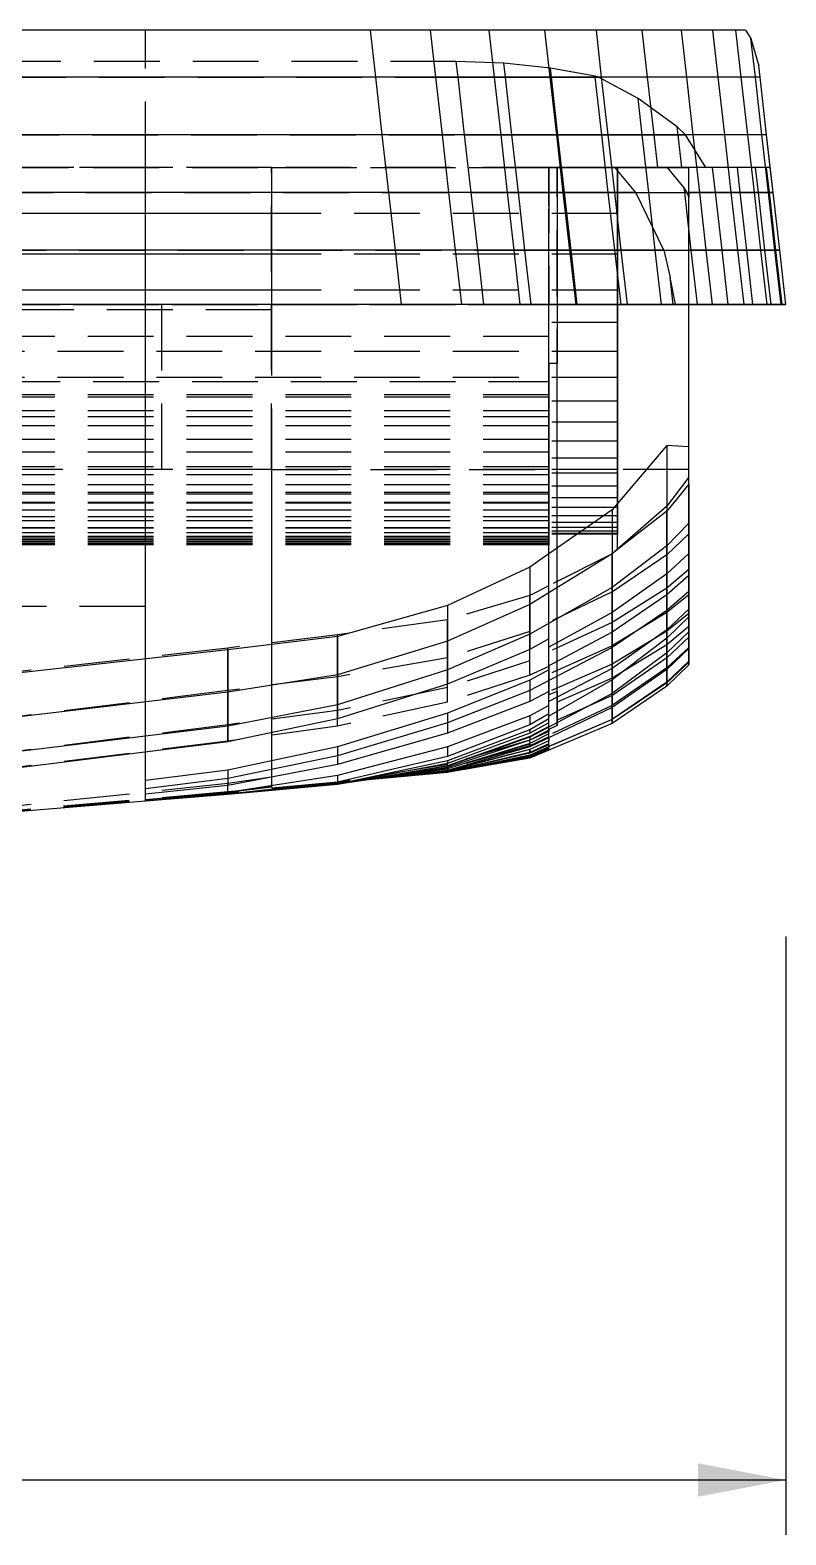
# Model space of a CAD drawing. Header units: millimetres. Extents: x 5 to 601, y 5 to 415.
# Drawn here: x 118.6 to 146.1, y 84.6 to 139.4 of the extents above; entities that cross this region are included whole.
import ezdxf

# ---------------------------------------------------------------- set-up
doc = ezdxf.new("R2010")
doc.units = ezdxf.units.MM
doc.linetypes.add('HIDDEN', pattern=[3.6, 2.4, -1.2])
for name, color, linetype in [('DIM', 3, 'CONTINUOUS'), ('HIDDEN', 8, 'HIDDEN'), ('VISIBLE', 7, 'CONTINUOUS')]:
    doc.layers.add(name, color=color, linetype=linetype)

msp = doc.modelspace()

# ---------------------------------------------------------------- linework, layer by layer
at = {"layer": 'DIM'}
for p, q in [((146.085, 106.395), (146.085, 84.595)), ((65.915, 86.595), (146.085, 86.595))]:
    msp.add_line(p, q, dxfattribs=at)
msp.add_solid([(146.085, 86.595), (142.885, 87.203), (142.885, 85.987)], dxfattribs=at)
at = {"layer": 'HIDDEN'}
for p, q in [((122.753, 139.405), (88.753, 139.405)), ((122.753, 139.405), (117.753, 139.405)), ((122.753, 134.405), (122.753, 139.405)), ((144.614443, 139.405), (122.753, 139.405)), ((134.080027, 138.263711), (77.919973, 138.263711)), ((135.807724, 138.202522), (134.080027, 138.263711)), ((134.145, 137.689), (134.080027, 138.263711)), ((137.506714, 138.020463), (135.807724, 138.202522)), ((135.865779, 137.689), (135.807724, 138.202522)), ((77.855, 137.689), (134.145, 137.689)), ((134.383, 135.589), (134.145, 137.689)), ((134.145, 137.689), (135.865779, 137.689)), ((136.103779, 135.589), (135.865779, 137.689)), ((135.865779, 137.689), (137.544187, 137.689)), ((139.135163, 137.722015), (137.506714, 138.020463)), ((137.544187, 137.689), (137.506714, 138.020463)), ((137.782187, 135.589), (137.544187, 137.689)), ((137.544187, 137.689), (139.138895, 137.689)), ((139.258138, 137.689), (139.135163, 137.722015)), ((139.138895, 137.689), (139.135163, 137.722015)), ((139.376895, 135.589), (139.138895, 137.689)), ((139.138895, 137.689), (139.258138, 137.689)), ((140.69792, 136.918864), (139.258138, 137.689)), ((142.12851, 135.877215), (140.69792, 136.918864)), ((140.848638, 135.589), (140.69792, 136.918864)), ((77.617, 135.589), (134.383, 135.589)), ((134.621, 133.489), (134.383, 135.589)), ((134.383, 135.589), (136.103779, 135.589)), ((136.341779, 133.489), (136.103779, 135.589)), ((136.103779, 135.589), (137.782187, 135.589)), ((138.020187, 133.489), (137.782187, 135.589)), ((137.782187, 135.589), (139.376895, 135.589)), ((139.614895, 133.489), (139.376895, 135.589)), ((139.376895, 135.589), (140.848638, 135.589)), ((141.086638, 133.489), (140.848638, 135.589)), ((140.848638, 135.589), (142.161175, 135.589)), ((142.426089, 135.589), (142.12851, 135.877215)), ((142.161175, 135.589), (142.12851, 135.877215)), ((142.295361, 134.405), (142.161175, 135.589)), ((142.161175, 135.589), (142.426089, 135.589)), ((143.170867, 134.405), (142.426089, 135.589)), ((145.517187, 134.405), (145.383, 135.589)), ((137.453, 134.405), (74.053, 134.405)), ((137.453, 134.405), (74.053, 134.405)), ((74.053, 134.405), (137.453, 134.405)), ((88.753, 134.405), (122.753, 134.405)), ((137.453, 134.405), (108.65452, 134.405)), ((137.453, 134.405), (110.720174, 134.405)), ((137.453, 134.405), (117.753, 134.405)), ((122.753, 134.405), (117.753, 134.405)), ((127.353, 134.405), (117.753, 134.405)), ((137.453, 134.405), (117.753, 134.405)), ((137.453, 134.405), (117.753, 134.405)), ((137.453, 134.405), (122.753, 134.405)), ((122.753, 118.405), (122.753, 134.405)), ((137.453, 134.405), (122.753, 134.405)), ((122.753, 113.112999), (122.753, 134.405)), ((137.453, 134.405), (122.753, 134.405)), ((137.453, 134.405), (122.753, 134.405)), ((137.453, 134.405), (122.753, 134.405)), ((122.753, 129.405), (122.753, 134.405)), ((122.753, 118.405), (122.753, 134.405)), ((127.353, 134.405), (137.453, 134.405)), ((127.353, 123.405), (127.353, 134.405)), ((127.353, 134.405), (127.353, 132.725065)), ((137.541, 134.405), (137.453, 134.405)), ((139.953, 134.405), (137.453, 134.405)), ((137.541, 134.405), (137.453, 134.405)), ((137.453, 134.405), (137.453, 129.405)), ((137.453, 116.098571), (137.453, 134.405)), ((137.453, 115.318557), (137.453, 134.405)), ((137.453, 129.405), (137.453, 134.405)), ((137.453, 134.405), (137.753, 134.405)), ((139.953, 134.405), (137.453, 134.405)), ((137.541, 134.405), (137.453, 134.405)), ((139.953, 134.405), (137.453, 134.405)), ((139.953, 134.405), (137.453, 134.405)), ((139.953, 134.405), (137.453, 134.405)), ((139.953, 134.405), (137.453, 134.405)), ((137.453, 134.405), (139.953, 134.405)), ((139.953, 134.405), (137.541, 134.405)), ((139.953, 134.405), (137.541, 134.405)), ((139.953, 134.405), (137.541, 134.405)), ((137.753, 134.405), (137.753, 132.725065)), ((137.753, 115.318673), (137.753, 134.405)), ((139.953, 134.405), (137.753, 134.405)), ((139.953, 134.405), (141.416682, 134.405)), ((139.953, 132.725065), (139.953, 134.405)), ((139.953, 134.405), (139.953, 132.725065)), ((141.416682, 134.405), (142.553, 134.405)), ((142.295361, 134.405), (141.769749, 134.405)), ((142.379621, 133.661529), (141.769749, 134.405)), ((142.553, 134.405), (141.769749, 134.405)), ((142.553, 134.405), (142.295361, 134.405)), ((142.553, 133.489), (142.553, 134.405)), ((142.553, 133.32162), (142.553, 134.405)), ((142.553, 133.489), (142.553, 134.405)), ((143.170867, 134.405), (142.553, 134.405)), ((145.517187, 134.405), (142.553, 134.405)), ((143.416374, 134.405), (143.170867, 134.405)), ((143.520187, 133.489), (143.416374, 134.405)), ((144.318258, 134.405), (143.416374, 134.405)), ((144.422072, 133.489), (144.318258, 134.405)), ((144.978808, 134.405), (144.318258, 134.405)), ((145.082622, 133.489), (144.978808, 134.405)), ((145.381758, 134.405), (144.978808, 134.405)), ((145.485572, 133.489), (145.381758, 134.405)), ((145.517187, 134.405), (145.381758, 134.405)), ((145.621, 133.489), (145.517187, 134.405)), ((77.379, 133.489), (134.621, 133.489)), ((134.859, 131.389), (134.621, 133.489)), ((134.621, 133.489), (136.341779, 133.489)), ((136.579779, 131.389), (136.341779, 133.489)), ((136.341779, 133.489), (138.020187, 133.489)), ((138.258187, 131.389), (138.020187, 133.489)), ((138.020187, 133.489), (139.614895, 133.489)), ((139.852895, 131.389), (139.614895, 133.489)), ((139.614895, 133.489), (141.086638, 133.489)), ((141.324638, 131.389), (141.086638, 133.489)), ((141.086638, 133.489), (142.399175, 133.489)), ((142.399175, 133.489), (142.379621, 133.661529)), ((142.488148, 133.489), (142.379621, 133.661529)), ((142.637175, 131.389), (142.399175, 133.489)), ((142.399175, 133.489), (142.488148, 133.489)), ((142.553, 133.32162), (142.488148, 133.489)), ((142.553, 131.389), (142.553, 133.489)), ((142.553, 133.489), (142.553, 133.32162)), ((142.553, 133.489), (143.520187, 133.489)), ((143.758187, 131.389), (143.520187, 133.489)), ((143.520187, 133.489), (144.422072, 133.489)), ((144.660072, 131.389), (144.422072, 133.489)), ((144.422072, 133.489), (145.082622, 133.489)), ((145.320622, 131.389), (145.082622, 133.489)), ((145.082622, 133.489), (145.485572, 133.489)), ((145.723572, 131.389), (145.485572, 133.489)), ((145.485572, 133.489), (145.621, 133.489)), ((139.953, 132.725065), (71.553, 132.725065)), ((127.353, 132.725065), (84.153, 132.725065)), ((127.353, 132.725065), (127.353, 131.245709)), ((137.753, 132.725065), (137.753, 131.245709)), ((139.953, 132.725065), (137.753, 132.725065)), ((139.953, 131.245709), (139.953, 132.725065)), ((139.953, 132.725065), (139.953, 131.245709)), ((139.953, 131.245709), (71.553, 131.245709)), ((77.141, 131.389), (134.859, 131.389)), ((127.353, 131.245709), (84.153, 131.245709)), ((127.353, 131.245709), (127.353, 129.931112)), ((135.085, 129.405), (134.859, 131.389)), ((134.859, 131.389), (136.579779, 131.389)), ((136.805779, 129.405), (136.579779, 131.389)), ((136.579779, 131.389), (138.258187, 131.389)), ((137.753, 131.245709), (137.753, 129.931112)), ((139.953, 131.245709), (137.753, 131.245709)), ((138.484187, 129.405), (138.258187, 131.389)), ((138.258187, 131.389), (139.852895, 131.389)), ((140.078895, 129.405), (139.852895, 131.389)), ((139.852895, 131.389), (141.324638, 131.389)), ((139.953, 129.931112), (139.953, 131.245709)), ((139.953, 131.245709), (139.953, 129.931112)), ((141.550638, 129.405), (141.324638, 131.389)), ((141.324638, 131.389), (142.637175, 131.389)), ((142.553, 129.405), (142.553, 131.389)), ((142.863175, 129.405), (142.637175, 131.389)), ((142.637175, 131.389), (143.758187, 131.389)), ((143.984187, 129.405), (143.758187, 131.389)), ((143.758187, 131.389), (144.660072, 131.389)), ((144.886072, 129.405), (144.660072, 131.389)), ((144.660072, 131.389), (145.320622, 131.389)), ((145.546622, 129.405), (145.320622, 131.389)), ((145.320622, 131.389), (145.723572, 131.389)), ((145.949572, 129.405), (145.723572, 131.389)), ((145.723572, 131.389), (145.859, 131.389)), ((139.953, 129.931112), (71.553, 129.931112)), ((127.353, 129.931112), (84.153, 129.931112)), ((127.353, 129.931112), (127.353, 129.219819)), ((137.753, 129.931112), (137.753, 128.755154)), ((139.953, 129.931112), (137.753, 129.931112)), ((139.953, 128.755154), (139.953, 129.931112)), ((139.953, 129.931112), (139.953, 128.755154)), ((137.453, 129.405), (74.053, 129.405)), ((137.453, 129.405), (74.053, 129.405)), ((137.453, 129.405), (74.053, 129.405)), ((137.453, 129.405), (74.053, 129.405)), ((137.453, 129.405), (74.053, 129.405)), ((137.453, 129.405), (74.053, 129.405)), ((74.053, 129.405), (137.453, 129.405)), ((76.915, 129.405), (135.085, 129.405)), ((137.453, 129.405), (108.65452, 129.405)), ((137.453, 129.405), (110.720174, 129.405)), ((137.453, 129.405), (117.753, 129.405)), ((137.453, 129.405), (117.753, 129.405)), ((122.753, 129.405), (117.753, 129.405)), ((123.353, 129.405), (117.753, 129.405)), ((123.353, 129.405), (117.753, 129.405)), ((122.753, 111.572868), (122.753, 129.405)), ((137.453, 129.405), (122.753, 129.405)), ((122.753, 111.326357), (122.753, 129.405)), ((137.453, 129.405), (122.753, 129.405)), ((137.453, 129.405), (122.753, 129.405)), ((122.753, 118.405), (122.753, 129.405)), ((123.353, 123.405), (123.353, 129.405)), ((123.353, 123.405), (123.353, 129.405)), ((135.085, 129.405), (136.805779, 129.405)), ((136.805779, 129.405), (138.484187, 129.405)), ((139.953, 129.405), (137.453, 129.405)), ((137.453, 123.405), (137.453, 129.405)), ((139.953, 129.405), (137.453, 129.405)), ((137.453, 117.235879), (137.453, 129.405)), ((137.453, 113.63568), (137.453, 129.405)), ((137.453, 128.755154), (137.453, 129.405)), ((137.453, 113.907036), (137.453, 129.405)), ((137.453, 113.907036), (137.453, 129.405)), ((137.453, 114.49638), (137.453, 129.405)), ((137.453, 114.313973), (137.453, 129.405)), ((137.453, 114.17843), (137.453, 129.405)), ((137.453, 114.17843), (137.453, 129.405)), ((137.453, 114.809436), (137.453, 129.405)), ((138.484187, 129.405), (140.078895, 129.405)), ((142.553, 129.405), (139.953, 129.405)), ((139.953, 123.405), (139.953, 129.405)), ((142.069472, 129.405), (139.953, 129.405)), ((140.078895, 129.405), (141.550638, 129.405)), ((141.550638, 129.405), (142.863175, 129.405)), ((142.553, 120.725802), (142.553, 129.405)), ((142.553, 123.405), (142.553, 129.405)), ((142.553, 123.405), (142.553, 129.405)), ((142.553, 117.2675), (142.553, 129.405)), ((142.553, 117.04875), (142.553, 129.405)), ((142.553, 116.8478), (142.553, 129.405)), ((142.553, 116.6728), (142.553, 129.405)), ((142.553, 116.4978), (142.553, 129.405)), ((142.553, 116.392449), (142.553, 129.405)), ((142.553, 116.344149), (142.553, 129.405)), ((142.553, 116.295849), (142.553, 129.405)), ((142.553, 116.306694), (142.553, 129.405)), ((142.553, 116.343794), (142.553, 129.405)), ((142.553, 116.380894), (142.553, 129.405)), ((142.553, 116.529984), (142.553, 129.405)), ((142.553, 116.701134), (142.553, 129.405)), ((142.553, 116.872284), (142.553, 129.405)), ((142.553, 117.083837), (142.553, 129.405)), ((142.553, 117.296287), (142.553, 129.405)), ((142.553, 117.50615), (142.553, 129.405)), ((142.553, 117.69725), (142.553, 129.405)), ((142.553, 117.88835), (142.553, 129.405)), ((142.553, 118.073198), (142.553, 129.405)), ((142.553, 118.240615), (142.553, 129.405)), ((142.553, 118.624321), (142.553, 129.405)), ((142.553, 119.374944), (142.553, 129.405)), ((142.553, 123.405), (142.553, 129.405)), ((142.863175, 129.405), (143.984187, 129.405)), ((143.984187, 129.405), (144.886072, 129.405)), ((144.886072, 129.405), (145.546622, 129.405)), ((145.546622, 129.405), (145.949572, 129.405)), ((145.949572, 129.405), (146.085, 129.405)), ((127.353, 129.219819), (84.153, 129.219819)), ((127.353, 129.219819), (127.353, 111.833801)), ((137.453, 128.247932), (137.453, 128.755154)), ((139.953, 128.755154), (137.453, 128.755154)), ((137.753, 128.755154), (137.753, 127.698976)), ((139.953, 128.755154), (137.753, 128.755154)), ((139.953, 127.698976), (139.953, 128.755154)), ((139.953, 128.755154), (139.953, 127.698976)), ((137.453, 128.247932), (74.053, 128.247932)), ((137.453, 113.63568), (137.453, 128.247932)), ((139.953, 127.698976), (71.553, 127.698976)), ((137.453, 127.255498), (137.453, 126.748461)), ((137.453, 113.934389), (137.453, 127.255498)), ((137.753, 127.255498), (137.453, 127.255498)), ((137.753, 127.698976), (137.753, 127.255498)), ((139.953, 127.698976), (137.753, 127.698976)), ((137.753, 114.072151), (137.753, 127.255498)), ((139.953, 126.748461), (139.953, 127.698976)), ((139.953, 127.698976), (139.953, 126.748461)), ((139.953, 126.748461), (71.553, 126.748461)), ((137.453, 126.748461), (137.453, 126.602808)), ((139.953, 126.748461), (137.453, 126.748461)), ((139.953, 125.892751), (139.953, 126.748461)), ((139.953, 126.748461), (139.953, 125.892751)), ((74.053, 126.602808), (137.453, 126.602808)), ((137.453, 126.115559), (74.053, 126.115559)), ((137.453, 126.115559), (137.453, 126.602808)), ((137.453, 126.602808), (137.453, 126.522179)), ((137.453, 126.602808), (137.453, 125.892751)), ((137.453, 126.602808), (137.453, 126.115559)), ((137.453, 126.036459), (137.453, 126.522179)), ((137.453, 125.892751), (137.453, 126.522179)), ((137.453, 126.036459), (137.453, 126.115559)), ((137.453, 126.115559), (137.453, 125.535067)), ((137.453, 126.036459), (74.053, 126.036459)), ((137.453, 125.535067), (74.053, 125.535067)), ((137.453, 125.535067), (74.053, 125.535067)), ((137.453, 113.862534), (137.453, 126.036459)), ((137.453, 125.535067), (137.453, 126.036459)), ((139.953, 125.892751), (137.453, 125.892751)), ((137.453, 125.12331), (137.453, 125.892751)), ((137.453, 125.892751), (137.453, 125.785169)), ((139.953, 125.892751), (137.453, 125.892751)), ((137.453, 125.31794), (137.453, 125.785169)), ((137.453, 125.12331), (137.453, 125.785169)), ((137.453, 125.535067), (137.453, 125.31794)), ((137.453, 124.995215), (137.453, 125.535067)), ((139.953, 125.12331), (139.953, 125.892751)), ((139.953, 125.892751), (139.953, 125.12331)), ((137.453, 125.31794), (74.053, 125.31794)), ((137.453, 124.995215), (74.053, 124.995215)), ((137.453, 113.40356), (137.453, 125.31794)), ((137.453, 125.31794), (137.453, 124.995215)), ((137.453, 124.43332), (137.453, 125.12331)), ((139.953, 125.12331), (137.453, 125.12331)), ((137.453, 124.485751), (137.453, 125.12331)), ((139.953, 125.12331), (137.453, 125.12331)), ((137.453, 124.995215), (137.453, 124.493744)), ((137.453, 124.493744), (137.453, 124.995215)), ((139.953, 124.43332), (139.953, 125.12331)), ((139.953, 125.12331), (139.953, 124.43332)), ((137.453, 124.493744), (74.053, 124.493744)), ((137.453, 124.493744), (137.453, 124.028706)), ((137.453, 124.036883), (137.453, 124.493744)), ((137.453, 124.485751), (137.453, 124.43332)), ((137.453, 124.036883), (137.453, 124.485751)), ((137.453, 124.43332), (137.453, 123.817266)), ((137.453, 123.940851), (137.453, 124.43332)), ((139.953, 124.43332), (137.453, 124.43332)), ((139.953, 124.43332), (137.453, 124.43332)), ((139.953, 123.817266), (139.953, 124.43332)), ((139.953, 124.43332), (139.953, 123.817266)), ((137.453, 124.036883), (74.053, 124.036883)), ((137.453, 124.028706), (137.453, 124.036883)), ((137.453, 113.662538), (137.453, 124.036883)), ((137.453, 123.598408), (137.453, 124.028706)), ((137.453, 124.028706), (137.453, 123.598408)), ((137.453, 123.499805), (137.453, 123.940851)), ((137.453, 123.940851), (137.453, 123.817266)), ((137.453, 123.499805), (74.053, 123.499805)), ((137.453, 123.405), (74.053, 123.405)), ((123.353, 123.405), (88.153, 123.405)), ((123.353, 123.405), (88.153, 123.405)), ((123.353, 123.405), (115.753, 123.405)), ((137.453, 123.405), (123.353, 123.405)), ((127.353, 123.405), (123.353, 123.405)), ((127.353, 123.405), (137.453, 123.405)), ((127.353, 123.405), (127.353, 112.194002)), ((137.453, 123.817266), (137.453, 123.27065)), ((139.953, 123.817266), (137.453, 123.817266)), ((137.453, 123.817266), (137.453, 123.27065)), ((139.953, 123.817266), (137.453, 123.817266)), ((137.453, 123.201377), (137.453, 123.598408)), ((137.453, 123.598408), (137.453, 123.499805)), ((137.453, 113.299427), (137.453, 123.499805)), ((137.453, 123.499805), (137.453, 123.201377)), ((139.953, 123.405), (137.453, 123.405)), ((137.453, 119.167367), (137.453, 123.405)), ((137.453, 115.188168), (137.453, 123.405)), ((137.453, 116.22796), (137.453, 123.405)), ((139.953, 123.27065), (139.953, 123.817266)), ((139.953, 123.817266), (139.953, 123.27065)), ((142.553, 123.405), (139.953, 123.405)), ((139.953, 120.48528), (139.953, 123.405)), ((142.553, 117.594679), (142.553, 123.405)), ((142.553, 119.158324), (142.553, 123.405)), ((142.553, 122.8674), (142.553, 123.405)), ((137.453, 123.201377), (74.053, 123.201377)), ((137.453, 122.836327), (74.053, 122.836327)), ((137.453, 123.27065), (137.453, 122.99002)), ((139.953, 123.27065), (137.453, 123.27065)), ((137.453, 123.27065), (137.453, 122.789779)), ((139.953, 123.27065), (137.453, 123.27065)), ((137.453, 122.836327), (137.453, 123.201377)), ((137.453, 123.201377), (137.453, 122.836327)), ((137.453, 122.559423), (137.453, 122.99002)), ((137.453, 122.789779), (137.453, 122.99002)), ((137.453, 122.559423), (137.453, 122.836327)), ((137.453, 122.836327), (137.453, 122.502133)), ((139.953, 122.789779), (137.453, 122.789779)), ((137.453, 122.371622), (137.453, 122.789779)), ((137.453, 122.789779), (137.453, 122.597859)), ((139.953, 122.789779), (137.453, 122.789779)), ((139.953, 122.789779), (139.953, 123.27065)), ((139.953, 123.27065), (139.953, 122.789779)), ((139.953, 122.371622), (139.953, 122.789779)), ((139.953, 122.789779), (139.953, 122.371622)), ((142.553, 122.8674), (141.753, 121.8792)), ((142.553, 122.8674), (142.553, 121.053)), ((137.453, 122.559423), (74.053, 122.559423)), ((137.453, 122.502133), (74.053, 122.502133)), ((137.453, 122.502133), (74.053, 122.502133)), ((137.453, 122.171793), (137.453, 122.597859)), ((137.453, 122.371622), (137.453, 122.597859)), ((137.453, 113.520158), (137.453, 122.559423)), ((137.453, 122.502133), (137.453, 122.559423)), ((137.453, 122.197811), (137.453, 122.502133)), ((137.453, 122.502133), (137.453, 122.197811)), ((137.453, 122.013691), (137.453, 122.371622)), ((139.953, 122.371622), (137.453, 122.371622)), ((137.453, 122.013691), (137.453, 122.371622)), ((139.953, 122.371622), (137.453, 122.371622)), ((139.953, 122.013691), (139.953, 122.371622)), ((139.953, 122.371622), (139.953, 122.013691)), ((137.453, 122.197811), (74.053, 122.197811)), ((137.453, 122.197811), (74.053, 122.197811)), ((137.453, 122.171793), (74.053, 122.171793)), ((137.453, 121.922502), (74.053, 121.922502)), ((137.453, 122.197811), (137.453, 122.171793)), ((137.453, 121.922502), (137.453, 122.197811)), ((137.453, 113.25584), (137.453, 122.171793)), ((137.453, 122.171793), (137.453, 121.922502)), ((137.453, 121.71396), (137.453, 122.013691)), ((139.953, 122.013691), (137.453, 122.013691)), ((137.453, 121.940808), (137.453, 122.013691)), ((139.953, 122.013691), (137.453, 122.013691)), ((137.453, 121.940808), (137.453, 121.71396)), ((137.453, 121.527398), (137.453, 121.940808)), ((137.453, 121.922502), (137.453, 121.675456)), ((137.453, 121.675456), (137.453, 121.922502)), ((137.453, 121.71396), (137.453, 121.470802)), ((137.453, 121.685136), (137.453, 121.71396)), ((139.953, 121.71396), (137.453, 121.71396)), ((139.953, 121.71396), (137.453, 121.71396)), ((137.453, 121.275054), (137.453, 121.685136)), ((137.453, 121.685136), (137.453, 121.470802)), ((139.953, 121.71396), (139.953, 122.013691)), ((139.953, 122.013691), (139.953, 121.71396)), ((141.753, 121.8792), (139.953, 120.48528)), ((139.953, 121.470802), (139.953, 121.71396)), ((139.953, 121.71396), (139.953, 121.470802)), ((141.753, 120.297), (141.753, 121.8792)), ((137.453, 121.675456), (74.053, 121.675456)), ((137.453, 121.527398), (74.053, 121.527398)), ((137.453, 121.275054), (74.053, 121.275054)), ((137.453, 121.263638), (74.053, 121.263638)), ((137.453, 121.675456), (137.453, 121.456021)), ((137.453, 121.527398), (137.453, 121.675456)), ((137.453, 121.456021), (137.453, 121.527398)), ((137.453, 113.377778), (137.453, 121.527398)), ((137.453, 121.470802), (137.453, 121.301215)), ((139.953, 121.470802), (137.453, 121.470802)), ((137.453, 121.470802), (137.453, 121.282943)), ((139.953, 121.470802), (137.453, 121.470802)), ((137.453, 121.263638), (137.453, 121.456021)), ((137.453, 121.456021), (137.453, 121.275054)), ((137.453, 120.898896), (137.453, 121.301215)), ((137.453, 121.282943), (137.453, 121.301215)), ((139.953, 121.282943), (137.453, 121.282943)), ((137.453, 121.149423), (137.453, 121.282943)), ((137.453, 121.282943), (137.453, 121.179049)), ((139.953, 121.282943), (137.453, 121.282943)), ((137.453, 113.25584), (137.453, 121.275054)), ((137.453, 121.275054), (137.453, 121.263638)), ((137.453, 121.097825), (137.453, 121.263638)), ((137.453, 121.263638), (137.453, 121.097825)), ((137.453, 120.77493), (137.453, 121.179049)), ((137.453, 121.149423), (137.453, 121.179049)), ((137.453, 121.069573), (137.453, 121.149423)), ((139.953, 121.149423), (137.453, 121.149423)), ((137.453, 121.069573), (137.453, 121.149423)), ((139.953, 121.149423), (137.453, 121.149423)), ((139.953, 121.282943), (139.953, 121.470802)), ((139.953, 121.470802), (139.953, 121.282943)), ((139.953, 121.149423), (139.953, 121.282943)), ((139.953, 121.282943), (139.953, 121.149423)), ((139.953, 121.069573), (139.953, 121.149423)), ((139.953, 121.149423), (139.953, 121.069573)), ((137.453, 121.097825), (74.053, 121.097825)), ((137.453, 120.958179), (74.053, 120.958179)), ((137.453, 120.898896), (74.053, 120.898896)), ((137.453, 120.844366), (74.053, 120.844366)), ((137.453, 120.844366), (74.053, 120.844366)), ((137.453, 120.77493), (74.053, 120.77493)), ((137.453, 120.756117), (74.053, 120.756117)), ((137.453, 120.693226), (74.053, 120.693226)), ((137.453, 120.655549), (74.053, 120.655549)), ((137.453, 120.650943), (74.053, 120.650943)), ((137.453, 120.958179), (137.453, 121.097825)), ((137.453, 121.097825), (137.453, 120.958179)), ((137.453, 121.043), (137.453, 121.069573)), ((139.953, 121.069573), (137.453, 121.069573)), ((137.453, 121.054631), (137.453, 121.069573)), ((139.953, 121.069573), (137.453, 121.069573)), ((137.453, 121.054631), (137.453, 121.043)), ((137.453, 120.650943), (137.453, 121.054631)), ((139.953, 121.043), (137.453, 121.043)), ((137.453, 120.898896), (137.453, 120.958179)), ((137.453, 120.958179), (137.453, 120.844366)), ((137.453, 113.288347), (137.453, 120.898896)), ((137.453, 120.844366), (137.453, 120.898896)), ((137.453, 120.844366), (137.453, 120.77493)), ((137.453, 120.756117), (137.453, 120.844366)), ((137.453, 113.196227), (137.453, 120.77493)), ((137.453, 120.77493), (137.453, 120.756117)), ((137.453, 120.756117), (137.453, 120.693226)), ((137.453, 120.693226), (137.453, 120.756117)), ((137.453, 120.693226), (137.453, 120.655549)), ((137.453, 120.655549), (137.453, 120.693226)), ((137.453, 120.655549), (137.453, 120.643)), ((137.453, 120.650943), (137.453, 120.655549)), ((137.453, 120.643), (137.453, 120.650943)), ((137.453, 113.242287), (137.453, 120.650943)), ((139.953, 121.043), (139.953, 121.069573)), ((139.953, 121.069573), (139.953, 121.043)), ((142.553, 121.053), (141.753, 120.297)), ((142.553, 121.053), (142.553, 119.758)), ((139.753, 120.3304), (137.453, 119.167367)), ((139.953, 120.48528), (139.753, 120.3304)), ((139.753, 118.939), (139.753, 120.3304)), ((141.753, 120.297), (139.753, 118.939)), ((141.753, 119.079), (141.753, 120.297)), ((142.553, 119.758), (141.753, 119.079)), ((142.553, 119.758), (142.553, 119.158324)), ((137.453, 119.167367), (136.753, 118.8134)), ((139.753, 118.939), (136.753, 117.503)), ((141.753, 119.079), (139.753, 117.823)), ((139.753, 117.823), (139.753, 118.939)), ((141.753, 118.189), (141.753, 119.079)), ((142.553, 119.158324), (142.553, 118.834)), ((122.753, 118.405), (117.753, 118.405)), ((122.753, 118.405), (117.753, 118.405)), ((122.753, 111.572868), (122.753, 118.405)), ((136.753, 118.8134), (133.753, 117.9192)), ((136.753, 117.503), (136.753, 118.8134)), ((142.553, 118.834), (141.753, 118.189)), ((142.553, 118.834), (142.553, 118.152)), ((133.753, 117.9192), (129.753, 117.3812)), ((133.753, 116.535), (133.753, 117.9192)), ((141.753, 118.189), (139.753, 116.975)), ((141.753, 117.509), (141.753, 118.189)), ((142.553, 118.152), (141.753, 117.509)), ((142.553, 118.152), (142.553, 117.685)), ((129.753, 117.3812), (125.753, 116.8968)), ((129.753, 115.853), (129.753, 117.3812)), ((136.753, 117.503), (133.753, 116.535)), ((139.753, 117.823), (136.753, 116.437)), ((136.753, 116.437), (136.753, 117.503)), ((139.753, 116.975), (139.753, 117.823)), ((141.753, 117.509), (139.753, 116.311)), ((142.553, 117.685), (141.753, 117.015)), ((141.753, 117.015), (141.753, 117.509)), ((142.553, 117.294), (141.753, 116.543)), ((142.553, 117.685), (142.553, 117.594679)), ((142.553, 117.594679), (142.553, 117.294)), ((142.553, 117.294), (142.553, 117.2675)), ((125.753, 116.8968), (117.753, 115.9898)), ((125.753, 115.347), (125.753, 116.8968)), ((139.753, 116.975), (137.453, 115.94)), ((141.753, 117.015), (139.753, 115.795)), ((139.753, 116.311), (139.753, 116.975)), ((141.753, 116.543), (141.753, 117.015)), ((142.553, 116.919), (141.753, 116.173)), ((142.553, 117.2675), (142.553, 117.04875)), ((142.553, 117.04875), (142.553, 116.919)), ((142.553, 116.919), (142.553, 116.8478)), ((142.553, 116.8478), (142.553, 116.6728)), ((133.753, 116.535), (129.753, 115.853)), ((133.753, 115.455), (133.753, 116.535)), ((136.753, 116.437), (133.753, 115.455)), ((136.753, 115.910012), (136.753, 116.437)), ((137.453, 116.22796), (136.753, 115.910012)), ((139.753, 116.311), (137.453, 115.309733)), ((137.453, 116.22796), (137.453, 115.94)), ((141.753, 116.543), (139.753, 115.163)), ((139.753, 115.795), (139.753, 116.311)), ((141.753, 116.173), (141.753, 116.543)), ((142.553, 116.419), (141.753, 115.653)), ((142.553, 116.6728), (142.553, 116.4978)), ((142.553, 116.4978), (142.553, 116.419)), ((142.553, 116.419), (142.553, 116.392449)), ((142.553, 116.392449), (142.553, 116.344149)), ((142.553, 116.344149), (142.553, 116.295849)), ((142.553, 116.295849), (142.553, 116.281)), ((129.753, 115.853), (125.753, 115.347)), ((129.753, 114.625), (129.753, 115.853)), ((136.753, 115.910012), (133.753, 114.92931)), ((137.453, 115.94), (137.453, 115.309733)), ((139.753, 115.795), (137.753, 114.927)), ((141.753, 116.173), (139.753, 114.803)), ((139.753, 115.163), (139.753, 115.795)), ((141.753, 115.653), (139.753, 114.295)), ((141.753, 115.653), (141.753, 116.173)), ((141.753, 115.507), (141.753, 115.653)), ((125.753, 115.347), (117.753, 114.359)), ((125.753, 114.099), (125.753, 115.347)), ((133.753, 115.455), (129.753, 114.625)), ((133.753, 114.92931), (133.753, 115.455)), ((137.753, 115.318673), (137.453, 115.188168)), ((137.453, 115.309733), (137.453, 115.188168)), ((137.753, 115.318673), (137.753, 114.927)), ((139.753, 115.163), (137.753, 114.265667)), ((139.753, 114.803), (139.753, 115.163)), ((129.753, 114.625), (125.753, 114.099)), ((133.753, 114.92931), (129.753, 114.051284)), ((129.753, 114.051284), (129.753, 114.625)), ((139.753, 114.803), (136.753, 113.391)), ((137.753, 114.927), (137.753, 114.265667)), ((139.753, 114.295), (139.753, 114.803)), ((125.753, 114.099), (117.753, 113.093)), ((125.753, 113.507112), (125.753, 114.099)), ((129.753, 114.051284), (125.753, 113.507112)), ((139.753, 114.295), (137.453, 113.313667)), ((137.753, 114.072151), (137.453, 113.934389)), ((137.753, 114.265667), (137.753, 114.072151)), ((139.753, 114.145), (139.753, 114.295)), ((125.753, 113.507112), (117.753, 112.507602)), ((136.753, 113.538396), (133.753, 112.656936)), ((137.453, 113.862534), (136.753, 113.538396)), ((137.453, 113.662538), (136.753, 113.337458)), ((136.753, 113.391), (136.753, 113.538396)), ((137.453, 113.520158), (136.753, 113.205858)), ((137.453, 113.934389), (137.453, 113.862534)), ((137.453, 113.662538), (137.453, 113.520158)), ((136.753, 113.391), (133.753, 112.513)), ((136.753, 113.337458), (133.753, 112.49164)), ((136.753, 113.205858), (133.753, 112.43914)), ((136.753, 113.074258), (133.753, 112.38664)), ((136.753, 112.990758), (133.753, 112.363)), ((136.753, 112.946658), (133.753, 112.363)), ((136.753, 113.337458), (136.753, 113.391)), ((137.453, 113.377778), (136.753, 113.074258)), ((137.453, 113.288347), (136.753, 112.990758)), ((137.453, 113.242287), (136.753, 112.946658)), ((136.753, 113.074258), (136.753, 113.205858)), ((137.453, 113.196227), (136.753, 112.902558)), ((136.753, 112.946658), (136.753, 112.990758)), ((137.453, 113.377778), (137.453, 113.313667)), ((137.453, 113.313667), (137.453, 113.288347)), ((137.453, 113.242287), (137.453, 113.196227)), ((133.753, 112.656936), (129.753, 112.006968)), ((133.753, 112.363), (129.753, 112.007278)), ((133.753, 112.363), (129.753, 112.001678)), ((133.753, 112.363), (129.753, 112.009)), ((133.753, 112.362515), (129.753, 112.007061)), ((133.753, 112.361815), (129.753, 112.004261)), ((133.753, 112.513), (130.868385, 112.096173)), ((133.753, 112.49164), (130.868385, 112.096173)), ((133.753, 112.43914), (130.868385, 112.096173)), ((133.753, 112.38664), (131.11602, 112.121109)), ((133.753, 112.363), (132.715572, 112.267836)), ((136.753, 112.902558), (133.753, 112.363)), ((133.753, 112.513), (133.753, 112.656936)), ((133.753, 112.49164), (133.753, 112.513)), ((133.753, 112.38664), (133.753, 112.43914)), ((133.803, 112.371767), (133.753, 112.363)), ((133.803, 112.371767), (133.753, 112.362515)), ((133.753, 112.362515), (133.753, 112.363)), ((133.753, 112.361115), (133.753, 112.361815)), ((136.753, 112.889), (136.753, 112.902558)), ((125.753, 111.959366), (117.753, 111.112332)), ((127.353, 112.194002), (125.753, 111.959366)), ((129.753, 112.009), (125.753, 111.657)), ((129.753, 112.007278), (125.753, 111.655494)), ((129.753, 112.007061), (125.753, 111.654091)), ((129.753, 112.006968), (125.753, 111.6083)), ((129.753, 112.004261), (125.753, 111.649891)), ((129.753, 112.001678), (125.753, 111.650594)), ((129.753, 112.001461), (125.753, 111.645691)), ((129.753, 111.996078), (125.753, 111.645694)), ((129.753, 111.992228), (125.753, 111.635643)), ((129.753, 111.983859), (125.753, 111.634805)), ((129.753, 111.981728), (125.753, 111.624443)), ((129.753, 111.971228), (125.753, 111.613243)), ((129.753, 111.971), (125.753, 111.613)), ((129.753, 111.963559), (125.753, 111.616605)), ((125.753, 111.641), (125.753, 111.959366)), ((129.753, 111.956619), (125.753, 111.59588)), ((129.753, 111.943259), (125.753, 111.598405)), ((129.753, 111.941919), (125.753, 111.57838)), ((129.753, 111.935), (125.753, 111.591)), ((127.353, 111.8418), (125.753, 111.641)), ((127.353, 111.833801), (125.753, 111.637467)), ((127.353, 112.194002), (127.353, 111.8418)), ((127.353, 111.8418), (127.353, 111.833801)), ((130.909819, 112.105475), (129.753, 112.001461)), ((130.864111, 112.101), (129.753, 111.971228)), ((130.864111, 112.101), (129.753, 111.981728)), ((130.864111, 112.101), (129.753, 111.992228)), ((130.745434, 112.087115), (129.753, 111.996078)), ((130.601485, 112.070273), (129.753, 111.941919)), ((130.601485, 112.070273), (129.753, 111.956619)), ((130.601485, 112.070273), (129.753, 111.971)), ((130.586666, 112.067805), (129.753, 111.983859)), ((130.47896, 112.049872), (129.753, 111.963559)), ((130.237928, 112.00974), (129.753, 111.943259)), ((129.753, 112.009), (129.753, 112.007278)), ((129.753, 112.007061), (129.753, 112.009)), ((129.753, 111.935), (129.753, 112.006968)), ((129.753, 112.001461), (129.753, 112.004261)), ((129.753, 112.001678), (129.753, 111.996078)), ((129.753, 111.981728), (129.753, 111.992228)), ((129.753, 111.983859), (129.753, 111.963559)), ((130.025727, 111.974409), (129.753, 111.935)), ((129.753, 111.971), (129.753, 111.971228)), ((129.753, 111.956619), (129.753, 111.971)), ((129.753, 111.943259), (129.753, 111.935)), ((129.753, 111.929), (129.753, 111.941919)), ((125.753, 111.657), (117.753, 110.955)), ((125.753, 111.655494), (117.753, 110.953494)), ((125.753, 111.654091), (117.753, 110.950637)), ((125.753, 111.650594), (117.753, 110.948594)), ((125.753, 111.649891), (117.753, 110.944337)), ((125.753, 111.645694), (117.753, 110.943694)), ((125.753, 111.645691), (117.753, 110.938037)), ((125.753, 111.641), (117.753, 110.937)), ((125.753, 111.637467), (117.753, 110.936576)), ((125.753, 111.635643), (117.753, 110.928813)), ((125.753, 111.634805), (117.753, 110.939424)), ((125.753, 111.624443), (117.753, 110.919013)), ((125.753, 111.616605), (117.753, 110.935924)), ((125.753, 111.613243), (117.753, 110.909213)), ((125.753, 111.613), (117.753, 110.909)), ((125.753, 111.6083), (117.753, 110.933076)), ((125.753, 111.598405), (117.753, 110.932424)), ((125.753, 111.59588), (117.753, 110.90763)), ((125.753, 111.591), (117.753, 110.931)), ((125.753, 111.57838), (117.753, 110.90623)), ((125.753, 111.563), (122.324429, 111.281)), ((125.753, 111.562746), (122.324429, 111.281)), ((125.753, 111.560646), (122.324429, 111.281)), ((126.843909, 111.662818), (125.753, 111.560646)), ((126.843909, 111.662818), (125.753, 111.562746)), ((126.843909, 111.662818), (125.753, 111.563)), ((125.753, 111.657), (125.753, 111.655494)), ((125.753, 111.654091), (125.753, 111.657)), ((125.753, 111.650594), (125.753, 111.645694)), ((125.753, 111.645691), (125.753, 111.649891)), ((125.753, 111.637467), (125.753, 111.641)), ((125.753, 111.624443), (125.753, 111.635643)), ((125.753, 111.634805), (125.753, 111.616605)), ((125.753, 111.613), (125.753, 111.613243)), ((125.753, 111.59588), (125.753, 111.613)), ((125.753, 111.591), (125.753, 111.6083)), ((125.753, 111.598405), (125.753, 111.591)), ((125.753, 111.563), (125.753, 111.57838)), ((125.753, 111.562746), (125.753, 111.563)), ((125.753, 111.558546), (125.753, 111.560646))]:
    msp.add_line(p, q, dxfattribs=at)
at = {"layer": 'VISIBLE'}
for p, q in [((130.951, 139.405), (81.049, 139.405)), ((133.141083, 139.405), (130.951, 139.405)), ((131.145, 137.689), (130.951, 139.405)), ((135.277238, 139.405), (133.141083, 139.405)), ((133.335083, 137.689), (133.141083, 139.405)), ((137.306867, 139.405), (135.277238, 139.405)), ((135.471238, 137.689), (135.277238, 139.405)), ((139.179994, 139.405), (137.306867, 139.405)), ((137.500867, 137.689), (137.306867, 139.405)), ((140.850495, 139.405), (139.179994, 139.405)), ((139.373994, 137.689), (139.179994, 139.405)), ((142.277238, 139.405), (140.850495, 139.405)), ((141.044495, 137.689), (140.850495, 139.405)), ((143.425091, 139.405), (142.277238, 139.405)), ((142.471238, 137.689), (142.277238, 139.405)), ((144.265791, 139.405), (143.425091, 139.405)), ((143.619091, 137.689), (143.425091, 139.405)), ((144.614443, 139.405), (144.265791, 139.405)), ((144.459791, 137.689), (144.265791, 139.405)), ((144.614443, 139.405), (144.813571, 139.095995)), ((144.813571, 139.095995), (145.097803, 138.106479)), ((144.972637, 137.689), (144.813571, 139.095995)), ((131.145, 137.689), (80.855, 137.689)), ((133.335083, 137.689), (131.145, 137.689)), ((131.383, 135.589), (131.145, 137.689)), ((135.471238, 137.689), (133.335083, 137.689)), ((133.573083, 135.589), (133.335083, 137.689)), ((137.500867, 137.689), (135.471238, 137.689)), ((135.709238, 135.589), (135.471238, 137.689)), ((139.373994, 137.689), (137.500867, 137.689)), ((137.738867, 135.589), (137.500867, 137.689)), ((139.611994, 135.589), (139.373994, 137.689)), ((141.044495, 137.689), (139.373994, 137.689)), ((141.282495, 135.589), (141.044495, 137.689)), ((142.471238, 137.689), (141.044495, 137.689)), ((142.709238, 135.589), (142.471238, 137.689)), ((143.619091, 137.689), (142.471238, 137.689)), ((143.857091, 135.589), (143.619091, 137.689)), ((144.459791, 137.689), (143.619091, 137.689)), ((144.697791, 135.589), (144.459791, 137.689)), ((144.972637, 137.689), (144.459791, 137.689)), ((145.210637, 135.589), (144.972637, 137.689)), ((145.145, 137.689), (144.972637, 137.689)), ((145.145, 137.689), (145.097803, 138.106479)), ((145.383, 135.589), (145.145, 137.689)), ((131.383, 135.589), (80.617, 135.589)), ((131.621, 133.489), (131.383, 135.589)), ((133.573083, 135.589), (131.383, 135.589)), ((133.811083, 133.489), (133.573083, 135.589)), ((135.709238, 135.589), (133.573083, 135.589)), ((135.947238, 133.489), (135.709238, 135.589)), ((137.738867, 135.589), (135.709238, 135.589)), ((137.976867, 133.489), (137.738867, 135.589)), ((139.611994, 135.589), (137.738867, 135.589)), ((141.282495, 135.589), (139.611994, 135.589)), ((139.849994, 133.489), (139.611994, 135.589)), ((142.709238, 135.589), (141.282495, 135.589)), ((141.416682, 134.405), (141.282495, 135.589)), ((142.947238, 133.489), (142.709238, 135.589)), ((143.857091, 135.589), (142.709238, 135.589)), ((144.095091, 133.489), (143.857091, 135.589)), ((144.697791, 135.589), (143.857091, 135.589)), ((144.935791, 133.489), (144.697791, 135.589)), ((145.210637, 135.589), (144.697791, 135.589)), ((145.448637, 133.489), (145.210637, 135.589)), ((145.383, 135.589), (145.210637, 135.589)), ((145.621, 133.489), (145.383, 135.589)), ((139.953, 134.294392), (139.862268, 134.405)), ((139.953, 134.405), (139.862268, 134.405)), ((142.553, 134.405), (139.953, 134.405)), ((139.953, 134.294392), (139.953, 134.405)), ((140.613666, 133.489), (139.953, 134.294392)), ((142.553, 129.405), (142.553, 134.405)), ((131.621, 133.489), (80.379, 133.489)), ((131.859, 131.389), (131.621, 133.489)), ((133.811083, 133.489), (131.621, 133.489)), ((134.049083, 131.389), (133.811083, 133.489)), ((135.947238, 133.489), (133.811083, 133.489)), ((136.185238, 131.389), (135.947238, 133.489)), ((137.976867, 133.489), (135.947238, 133.489)), ((139.849994, 133.489), (137.976867, 133.489)), ((138.214867, 131.389), (137.976867, 133.489)), ((140.613666, 133.489), (139.849994, 133.489)), ((140.087994, 131.389), (139.849994, 133.489)), ((141.640819, 131.389), (140.613666, 133.489)), ((142.947238, 133.489), (142.553, 133.489)), ((143.185238, 131.389), (142.947238, 133.489)), ((144.095091, 133.489), (142.947238, 133.489)), ((144.333091, 131.389), (144.095091, 133.489)), ((144.935791, 133.489), (144.095091, 133.489)), ((145.173791, 131.389), (144.935791, 133.489)), ((145.448637, 133.489), (144.935791, 133.489)), ((145.686637, 131.389), (145.448637, 133.489)), ((145.621, 133.489), (145.448637, 133.489)), ((145.859, 131.389), (145.621, 133.489)), ((131.859, 131.389), (80.141, 131.389)), ((132.085, 129.405), (131.859, 131.389)), ((134.049083, 131.389), (131.859, 131.389)), ((134.275083, 129.405), (134.049083, 131.389)), ((136.185238, 131.389), (134.049083, 131.389)), ((136.411238, 129.405), (136.185238, 131.389)), ((138.214867, 131.389), (136.185238, 131.389)), ((138.440867, 129.405), (138.214867, 131.389)), ((140.087994, 131.389), (138.214867, 131.389)), ((141.640819, 131.389), (140.087994, 131.389)), ((140.313994, 129.405), (140.087994, 131.389)), ((141.640819, 131.389), (141.872066, 130.39199)), ((143.185238, 131.389), (142.553, 131.389)), ((143.411238, 129.405), (143.185238, 131.389)), ((144.333091, 131.389), (143.185238, 131.389)), ((144.559091, 129.405), (144.333091, 131.389)), ((145.173791, 131.389), (144.333091, 131.389)), ((145.399791, 129.405), (145.173791, 131.389)), ((145.686637, 131.389), (145.173791, 131.389)), ((145.912637, 129.405), (145.686637, 131.389)), ((145.859, 131.389), (145.686637, 131.389)), ((146.085, 129.405), (145.859, 131.389)), ((142.069472, 129.405), (141.872066, 130.39199)), ((141.984495, 129.405), (141.872066, 130.39199)), ((132.085, 129.405), (79.915, 129.405)), ((134.275083, 129.405), (132.085, 129.405)), ((136.411238, 129.405), (134.275083, 129.405)), ((138.440867, 129.405), (136.411238, 129.405)), ((137.453, 120.327647), (137.453, 129.405)), ((140.313994, 129.405), (138.440867, 129.405)), ((139.953, 122.16326), (139.953, 129.405)), ((141.984495, 129.405), (140.313994, 129.405)), ((142.069472, 129.405), (141.984495, 129.405)), ((142.553, 129.405), (142.069472, 129.405)), ((143.411238, 129.405), (142.553, 129.405)), ((142.553, 124.2271), (142.553, 129.405)), ((144.559091, 129.405), (143.411238, 129.405)), ((145.399791, 129.405), (144.559091, 129.405)), ((145.912637, 129.405), (145.399791, 129.405)), ((146.085, 129.405), (145.912637, 129.405)), ((141.753, 124.2752), (139.953, 122.16326)), ((142.553, 124.2271), (141.753, 124.2752)), ((141.753, 124.2752), (141.753, 122.063)), ((142.553, 123.121), (142.553, 124.2271)), ((142.553, 123.121), (141.753, 122.063)), ((142.553, 121.441), (142.553, 123.121)), ((139.753, 121.9286), (137.453, 120.327647)), ((139.953, 122.16326), (139.753, 121.9286)), ((141.753, 122.063), (139.753, 120.323)), ((139.753, 121.9286), (139.753, 120.323)), ((141.753, 122.063), (141.753, 120.625)), ((142.553, 121.441), (141.753, 120.625)), ((142.553, 120.725802), (142.553, 121.441)), ((141.753, 120.625), (139.753, 119.105)), ((141.753, 120.625), (141.753, 119.603)), ((142.553, 120.339), (142.553, 120.725802)), ((137.453, 120.327647), (136.753, 119.8404)), ((139.753, 120.323), (136.753, 118.485)), ((139.753, 120.323), (139.753, 119.105)), ((142.553, 120.339), (141.753, 119.603)), ((142.553, 119.544), (142.553, 120.339)), ((136.753, 119.8404), (133.753, 118.443)), ((136.753, 119.8404), (136.753, 118.485)), ((141.753, 119.603), (139.753, 118.189)), ((141.753, 119.603), (141.753, 118.837)), ((142.553, 119.544), (141.753, 118.837)), ((142.553, 119.374944), (142.553, 119.544)), ((139.753, 119.105), (136.753, 117.397)), ((139.753, 119.105), (139.753, 118.189)), ((142.553, 118.957), (141.753, 118.261)), ((142.553, 118.957), (142.553, 119.374944)), ((142.553, 118.624321), (142.553, 118.957)), ((133.753, 118.443), (129.753, 117.3212)), ((136.753, 118.485), (133.753, 117.147)), ((133.753, 118.443), (133.753, 117.147)), ((136.753, 118.485), (136.753, 117.397)), ((141.753, 118.837), (139.753, 117.477)), ((141.753, 118.837), (141.753, 118.261)), ((142.553, 118.316), (142.553, 118.624321)), ((139.753, 118.189), (137.453, 116.9332)), ((141.753, 118.261), (139.753, 116.921)), ((139.753, 118.189), (139.753, 117.477)), ((142.553, 118.316), (141.753, 117.557)), ((141.753, 118.261), (141.753, 117.557)), ((142.553, 118.029), (141.753, 117.257)), ((142.553, 118.240615), (142.553, 118.316)), ((142.553, 118.073198), (142.553, 118.240615)), ((142.553, 118.029), (142.553, 118.073198)), ((142.553, 117.88835), (142.553, 118.029)), ((142.553, 117.69725), (142.553, 117.88835)), ((129.753, 117.3212), (125.753, 116.833)), ((129.753, 117.3212), (129.753, 115.919)), ((136.753, 117.397), (133.753, 116.103)), ((136.753, 117.397), (136.753, 116.847946)), ((139.753, 117.477), (137.453, 116.2534)), ((141.753, 117.557), (139.753, 116.151)), ((139.753, 117.477), (139.753, 116.921)), ((141.753, 117.557), (141.753, 117.257)), ((142.553, 117.483), (141.753, 116.719)), ((142.553, 117.50615), (142.553, 117.69725)), ((142.553, 117.483), (142.553, 117.50615)), ((142.553, 117.296287), (142.553, 117.483)), ((142.553, 117.083837), (142.553, 117.296287)), ((125.753, 116.833), (117.753, 115.9446)), ((125.753, 116.833), (125.753, 115.285)), ((133.753, 117.147), (129.753, 115.919)), ((133.753, 117.147), (133.753, 116.103)), ((136.753, 116.847946), (133.753, 115.57731)), ((137.453, 117.235879), (136.753, 116.847946)), ((139.753, 116.921), (136.753, 115.349)), ((137.453, 116.9332), (137.453, 117.235879)), ((137.453, 116.2534), (137.453, 116.9332)), ((141.753, 117.257), (139.753, 115.737)), ((139.753, 116.921), (139.753, 116.151)), ((141.753, 117.257), (141.753, 116.719)), ((142.553, 116.876), (141.753, 116.121)), ((142.553, 116.876), (142.553, 117.083837)), ((142.553, 116.872284), (142.553, 116.876)), ((142.553, 116.701134), (142.553, 116.872284)), ((137.453, 116.098571), (137.453, 116.2534)), ((141.753, 116.719), (139.753, 115.247)), ((141.753, 116.719), (141.753, 116.121)), ((142.553, 116.387), (141.753, 115.625)), ((142.553, 116.281), (141.753, 115.507)), ((142.553, 116.529984), (142.553, 116.701134)), ((142.553, 116.387), (142.553, 116.529984)), ((142.553, 116.380894), (142.553, 116.387)), ((142.553, 116.343794), (142.553, 116.380894)), ((142.553, 116.306694), (142.553, 116.343794)), ((142.553, 116.281), (142.553, 116.306694)), ((129.753, 115.919), (125.753, 115.285)), ((133.753, 116.103), (129.753, 114.829)), ((129.753, 115.919), (129.753, 114.829)), ((133.753, 116.103), (133.753, 115.57731)), ((136.753, 115.727784), (133.753, 114.523032)), ((137.453, 116.098571), (136.753, 115.727784)), ((136.753, 115.727784), (136.753, 115.349)), ((139.753, 116.151), (137.453, 114.9504)), ((139.753, 115.737), (137.453, 114.413733)), ((139.753, 116.151), (139.753, 115.737)), ((141.753, 116.121), (139.753, 114.733)), ((139.753, 115.737), (139.753, 115.247)), ((141.753, 116.121), (141.753, 115.625)), ((125.753, 115.285), (117.753, 114.339)), ((125.753, 115.285), (125.753, 114.053)), ((133.753, 115.57731), (129.753, 114.31629)), ((136.753, 115.349), (133.753, 114.177)), ((136.753, 115.349), (136.753, 114.952484)), ((137.453, 115.318557), (136.753, 114.952484)), ((139.753, 115.247), (136.753, 113.655)), ((137.453, 114.9504), (137.453, 115.318557)), ((141.753, 115.625), (139.753, 114.291)), ((141.753, 115.507), (139.753, 114.145)), ((139.753, 115.247), (139.753, 114.733)), ((141.753, 115.625), (141.753, 115.507)), ((129.753, 114.829), (125.753, 114.053)), ((129.753, 114.829), (129.753, 114.31629)), ((136.753, 114.952484), (133.753, 113.801244)), ((137.453, 114.809436), (136.753, 114.434229)), ((139.753, 114.733), (136.753, 113.305)), ((137.453, 114.809436), (137.453, 114.9504)), ((139.753, 114.733), (139.753, 114.291)), ((125.753, 114.053), (117.753, 113.081)), ((129.753, 114.31629), (125.753, 113.485774)), ((125.753, 114.053), (125.753, 113.485774)), ((133.753, 114.523032), (129.753, 113.302792)), ((133.753, 114.177), (129.753, 112.971)), ((133.753, 114.523032), (133.753, 114.177)), ((136.753, 114.434229), (133.753, 113.294875)), ((133.753, 114.177), (133.753, 113.801244)), ((136.753, 114.099396), (133.753, 112.943708)), ((137.453, 114.49638), (136.753, 114.099396)), ((136.753, 114.434229), (136.753, 114.099396)), ((137.453, 114.313973), (136.753, 113.919294)), ((137.453, 114.17843), (136.753, 113.794694)), ((139.753, 114.145), (136.753, 112.889)), ((137.453, 114.042887), (136.753, 113.670094)), ((137.453, 114.413733), (137.453, 114.49638)), ((137.453, 114.313973), (137.453, 114.413733)), ((139.753, 114.291), (137.453, 113.3066)), ((137.453, 114.042887), (137.453, 114.17843)), ((137.453, 114.042887), (137.453, 114.17843)), ((139.753, 114.291), (139.753, 114.145)), ((125.753, 113.485774), (117.753, 112.491708)), ((133.753, 113.801244), (129.753, 112.653372)), ((136.753, 113.919294), (133.753, 112.785054)), ((136.753, 113.794694), (133.753, 112.695454)), ((136.753, 113.670094), (133.753, 112.605854)), ((136.753, 113.655), (133.753, 112.595)), ((136.753, 113.54734), (133.753, 112.547014)), ((136.753, 113.919294), (136.753, 113.794694)), ((137.453, 113.907036), (136.753, 113.54734)), ((137.453, 113.771143), (136.753, 113.42484)), ((136.753, 113.670094), (136.753, 113.655)), ((136.753, 113.655), (136.753, 113.54734)), ((137.453, 113.63568), (136.753, 113.302735)), ((137.453, 113.51962), (136.753, 113.198435)), ((137.453, 113.771143), (137.453, 113.907036)), ((137.453, 113.771143), (137.453, 113.907036)), ((137.453, 113.51962), (137.453, 113.63568)), ((137.453, 113.51962), (137.453, 113.63568)), ((122.753, 112.069268), (122.753, 113.112999)), ((129.753, 113.302792), (125.753, 112.448312)), ((129.753, 112.971), (125.753, 112.145)), ((129.753, 113.302792), (129.753, 112.971)), ((133.753, 113.294875), (129.753, 112.250256)), ((129.753, 112.971), (129.753, 112.653372)), ((133.753, 112.943708), (129.753, 112.008756)), ((136.753, 113.42484), (133.753, 112.492414)), ((136.753, 113.305), (133.753, 112.439)), ((136.753, 113.302735), (133.753, 112.438407)), ((133.753, 113.294875), (133.753, 112.943708)), ((136.753, 113.198435), (133.753, 112.411107)), ((136.753, 113.094135), (133.753, 112.383807)), ((136.753, 113.000203), (133.803, 112.371767)), ((136.753, 112.958903), (133.803, 112.371767)), ((136.753, 112.917603), (133.803, 112.371767)), ((136.753, 113.42484), (136.753, 113.305)), ((137.453, 113.40356), (136.753, 113.094135)), ((136.753, 113.305), (136.753, 113.302735)), ((137.453, 113.299427), (136.753, 113.000203)), ((137.453, 113.25584), (136.753, 112.958903)), ((137.453, 113.212254), (136.753, 112.917603)), ((136.753, 113.198435), (136.753, 113.094135)), ((136.753, 113.000203), (136.753, 112.958903)), ((136.753, 112.917603), (136.753, 112.889)), ((137.453, 113.3066), (137.453, 113.40356)), ((137.453, 113.299427), (137.453, 113.3066)), ((137.453, 113.212254), (137.453, 113.25584)), ((137.453, 113.212254), (137.453, 113.25584)), ((125.753, 112.448312), (122.753, 112.069268)), ((129.753, 112.653372), (125.753, 111.892766)), ((125.753, 112.448312), (125.753, 112.145)), ((133.753, 112.785054), (129.753, 111.940878)), ((133.753, 112.695454), (129.753, 111.935278)), ((133.753, 112.605854), (129.753, 111.929678)), ((133.753, 112.595), (130.601485, 112.070273)), ((133.753, 112.547014), (130.601485, 112.070273)), ((133.753, 112.492414), (130.601485, 112.070273)), ((133.753, 112.439), (130.864111, 112.101)), ((133.753, 112.438407), (130.864111, 112.101)), ((133.753, 112.411107), (130.864111, 112.101)), ((133.753, 112.383807), (130.864111, 112.101)), ((133.753, 112.361115), (130.909819, 112.105475)), ((133.753, 112.785054), (133.753, 112.695454)), ((133.753, 112.605854), (133.753, 112.595)), ((133.753, 112.595), (133.753, 112.547014)), ((133.753, 112.492414), (133.753, 112.439)), ((133.753, 112.439), (133.753, 112.438407)), ((133.753, 112.411107), (133.753, 112.383807)), ((133.803, 112.371767), (133.753, 112.361115)), ((136.753, 112.889), (133.803, 112.371767)), ((125.753, 112.145), (122.753, 111.7745)), ((122.753, 111.7745), (122.753, 112.069268)), ((125.753, 111.892766), (122.753, 111.572868)), ((129.753, 112.250256), (125.753, 111.632208)), ((125.753, 112.145), (125.753, 111.892766)), ((129.753, 112.008756), (125.753, 111.572708)), ((129.753, 111.940878), (126.843909, 111.662818)), ((129.753, 111.935278), (126.843909, 111.662818)), ((129.753, 111.929678), (126.843909, 111.662818)), ((129.753, 111.929), (126.843909, 111.662818)), ((129.753, 112.250256), (129.753, 112.008756)), ((130.601485, 112.070273), (129.753, 111.929)), ((129.753, 111.940878), (129.753, 111.935278)), ((129.753, 111.929678), (129.753, 111.929)), ((130.868385, 112.096173), (130.025727, 111.974409)), ((130.868385, 112.096173), (130.237928, 112.00974)), ((130.868385, 112.096173), (130.47896, 112.049872)), ((130.868385, 112.096173), (130.586666, 112.067805)), ((130.864111, 112.101), (130.601485, 112.070273)), ((132.715572, 112.267836), (130.745434, 112.087115)), ((131.11602, 112.121109), (130.868385, 112.096173)), ((122.324429, 111.281), (117.753, 110.910939)), ((122.324429, 111.281), (117.753, 110.908139)), ((122.324429, 111.281), (117.753, 110.905339)), ((122.324429, 111.281), (117.753, 110.905)), ((125.753, 111.558546), (122.324429, 111.281)), ((122.753, 111.572868), (122.753, 111.7745)), ((125.753, 111.632208), (122.753, 111.367482)), ((122.753, 111.367482), (122.753, 111.572868)), ((125.753, 111.572708), (122.753, 111.326357)), ((122.753, 111.326357), (122.753, 111.367482)), ((126.843909, 111.662818), (125.753, 111.558546)), ((125.753, 111.632208), (125.753, 111.572708))]:
    msp.add_line(p, q, dxfattribs=at)

doc.saveas('drawing.dxf')
